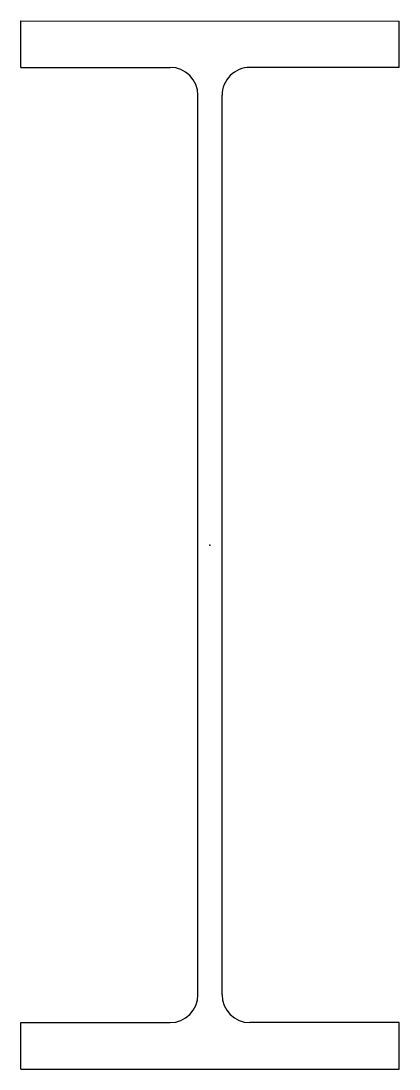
# Model space of a CAD drawing. Header units: millimetres. Extents: x -204 to 204, y -564 to 564.
import ezdxf

# ---------------------------------------------------------------- set-up
doc = ezdxf.new("R2010")
doc.units = ezdxf.units.MM
doc.layers.add('Profile', color=7, linetype='Continuous')

msp = doc.modelspace()

# ---------------------------------------------------------------- linework, layer by layer
at = {"layer": 'Profile'}
for p, q in [((-203.5, 564), (203.5, 563.9)), ((-203.5, 514), (-203.5, 564)), ((203.5, 513.9), (203.5, 563.9)), ((-203.5, 514), (-43, 514)), ((203.5, 513.9), (43, 514)), ((-13, -484), (-13, 484)), ((13, -484), (13, 484)), ((-203.5, -564), (-203.5, -514)), ((-203.5, -514), (-43, -514)), ((203.5, -514), (43, -514)), ((203.5, -564), (203.5, -514)), ((-203.5, -564), (203.5, -564))]:
    msp.add_line(p, q, dxfattribs=at)
for centre, start, end in [((-43, 484), 0, 90), ((43, 484), 89.9674, 180), ((-43, -484), 270, 0), ((43, -484), 180, 270)]:
    msp.add_arc(centre, 30, start, end, dxfattribs=at)
msp.add_point((0, 0), dxfattribs=at)

doc.saveas('drawing.dxf')
